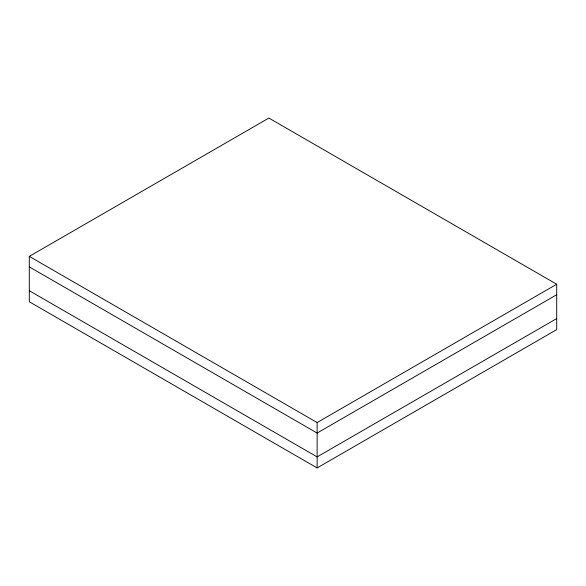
<?xml version="1.0" encoding="UTF-8"?>
<svg xmlns="http://www.w3.org/2000/svg" width="586" height="586" viewBox="0 0 586 586"><rect width="100%" height="100%" fill="white"/><g stroke="black" fill="none" stroke-linecap="round" stroke-linejoin="round"><path stroke-width="0.88" d="M29.3 256.382L268.871 118.064L556.7 284.239L556.7 329.618L317.129 467.936L29.3 301.761L29.3 256.382L317.129 422.557L556.7 284.239M556.7 294.736L317.129 433.054L29.3 266.879M556.7 318.579L317.129 456.897L29.3 290.722M317.129 422.557L317.129 467.936"/></g></svg>
